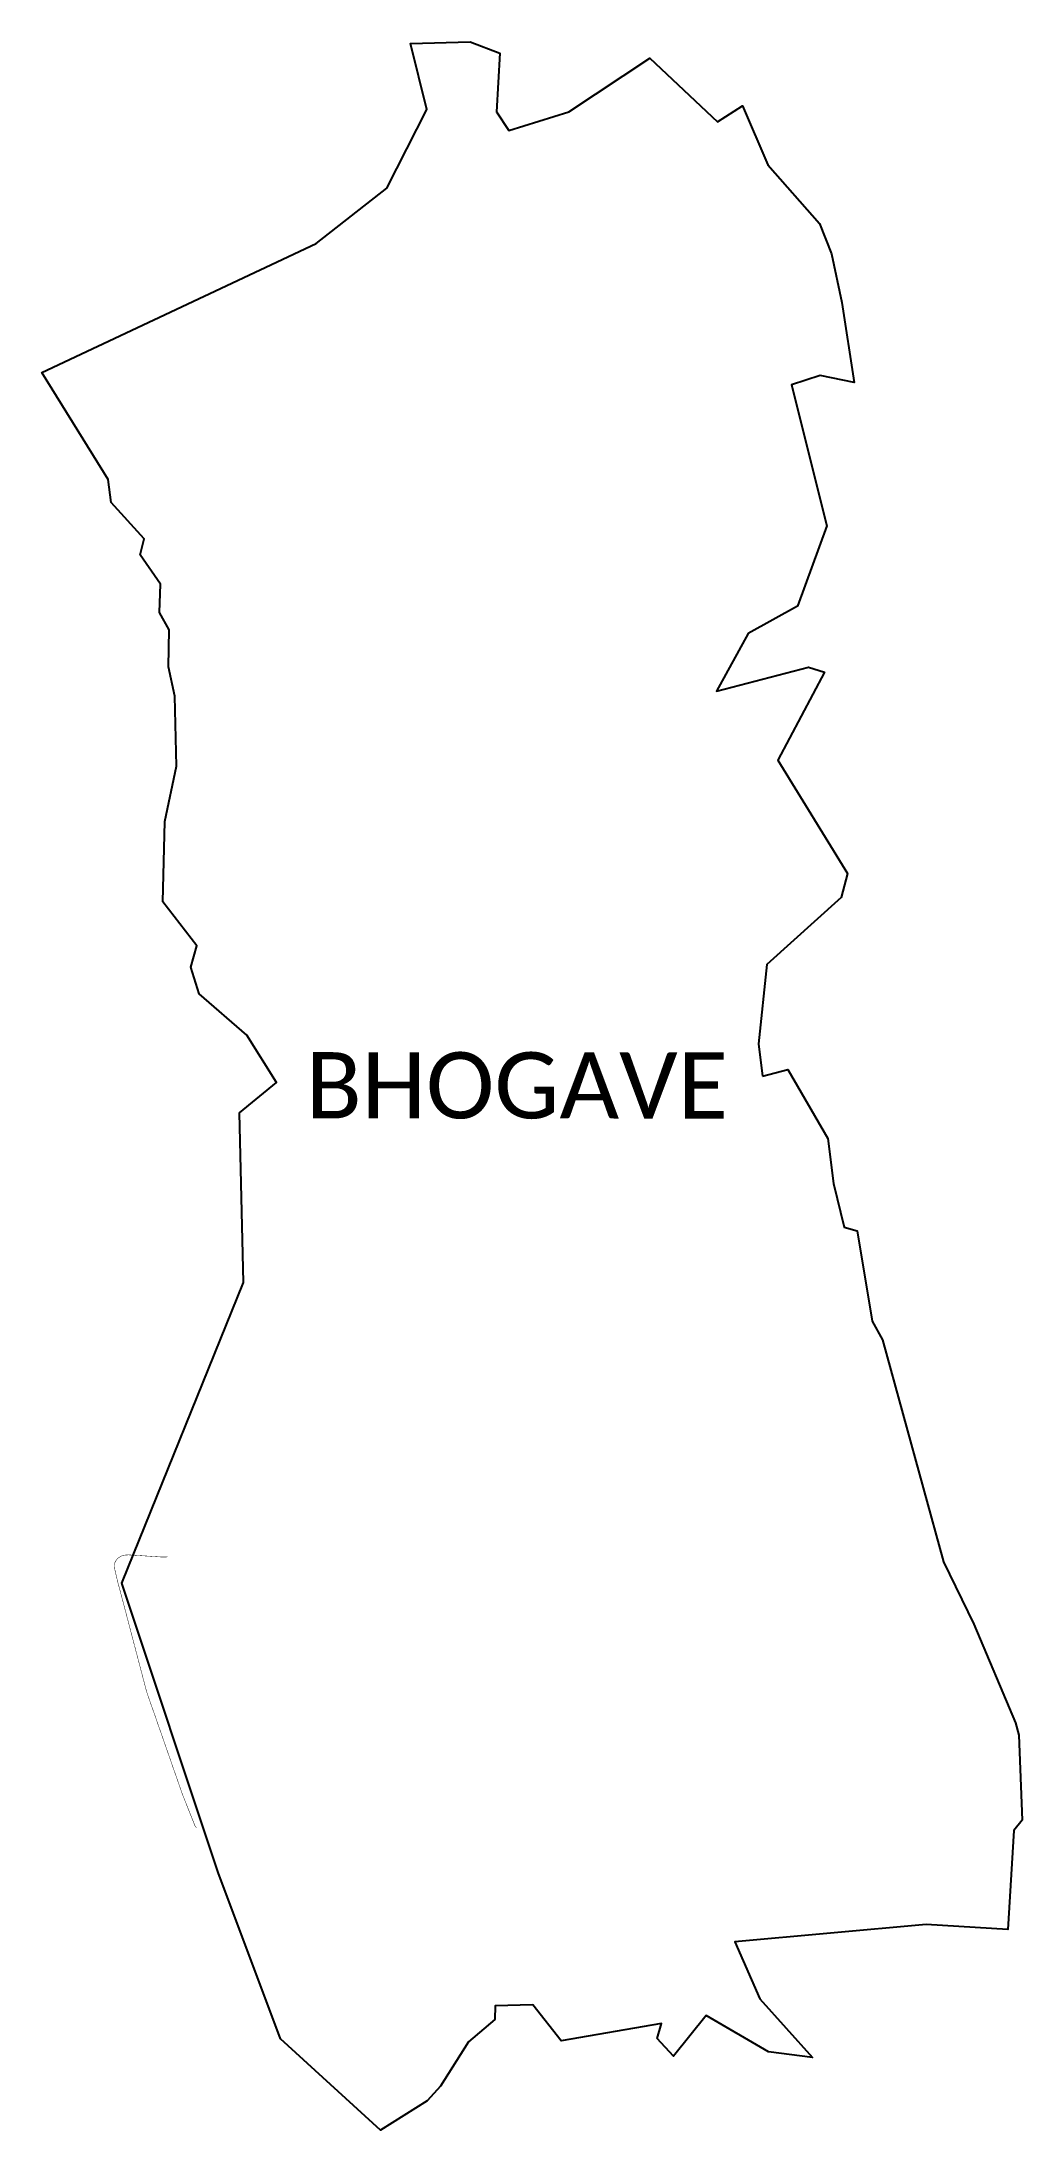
# Model space of a CAD drawing. Header units: metres. Extents: x 339559 to 341688, y 1763441 to 1767972.
import ezdxf

# ---------------------------------------------------------------- set-up
doc = ezdxf.new("R2010")
doc.units = ezdxf.units.M
for name, color, linetype in [('SEAWALL', 170, 'Continuous'), ('village', 3, 'Continuous'), ('VILLAGE NAME', 250, 'Continuous')]:
    doc.layers.add(name, color=color, linetype=linetype)
doc.styles.get("Standard").update_dxf_attribs({"font": 'calibri.ttf'})

msp = doc.modelspace()

# ---------------------------------------------------------------- linework, layer by layer
at = {"layer": 'SEAWALL', "color": 30, "const_width": 1, "flags": 128}
msp.add_lwpolyline([(339832.3, 1764685), (339820.9, 1764684.7), (339799.4, 1764686.1), (339777.9, 1764687.5), (339748.1, 1764689.4), (339740, 1764689), (339735.5, 1764688.1), (339731.4, 1764686.6), (339725.6, 1764682.9), (339722.2, 1764679.7), (339719.7, 1764676), (339718.2, 1764673), (339717.6, 1764669.8), (339717, 1764666.6), (339717.9, 1764657.9), (339724, 1764631.7), (339735.3, 1764589.4), (339765.9, 1764472.8), (339787.3, 1764391.3), (339803.4, 1764345.6), (339864.9, 1764169.4), (339892.6, 1764100.1), (339895.1, 1764097.6)], dxfattribs=at)
at = {"layer": 'village', "color": 3, "true_color": 0x00ff00}
msp.add_polyline3d([(341124, 1765728, 0), (341178.7, 1765742, 0), (341265.9, 1765592.8, 0), (341278.1, 1765495, 0), (341301.1, 1765400, 0), (341329.7, 1765392.3, 0), (341362.1, 1765196.1, 0), (341384.5, 1765155.8, 0), (341516.7, 1764674.6, 0), (341582.7, 1764538.8, 0), (341673.2, 1764324.9, 0), (341680.2, 1764298.4, 0), (341687.7, 1764113.7, 0), (341669.6, 1764091.5, 0), (341656.5, 1763877.1, 0), (341479.4, 1763887.9, 0), (341064, 1763850, 0), (341118.1, 1763726.3, 0), (341232.7, 1763599.1, 0), (341137, 1763611.3, 0), (341001.9, 1763690.1, 0), (340930.6, 1763601.9, 0), (340895, 1763640.3, 0), (340904.8, 1763672.6, 0), (340687.1, 1763635.1, 0), (340625.2, 1763713, 0), (340543.6, 1763711.1, 0), (340543.1, 1763681.8, 0), (340485.5, 1763632.8, 0), (340424.7, 1763536.8, 0), (340395.9, 1763505, 0), (340294.9, 1763441.3, 0), (340077.8, 1763639.6, 0), (339942, 1764000.5, 0), (339733.2, 1764628.4, 0), (339997.5, 1765280.5, 0), (339988.8, 1765648.1, 0), (340068.6, 1765713.8, 0), (340004.7, 1765817.1, 0), (339900.7, 1765906.4, 0), (339882.6, 1765964.6, 0), (339896.1, 1766010.5, 0), (339822.2, 1766106, 0), (339826.4, 1766280.7, 0), (339851.9, 1766400.6, 0), (339848.4, 1766552.5, 0), (339834.3, 1766615.6, 0), (339836.1, 1766696.4, 0), (339814.8, 1766733.7, 0), (339816.9, 1766795.3, 0), (339772.8, 1766859.1, 0), (339781.5, 1766893.4, 0), (339709.7, 1766972.4, 0), (339703.7, 1767022.4, 0), (339559.3, 1767254.7, 0), (340154.8, 1767533.9, 0), (340308.1, 1767653.9, 0), (340395.1, 1767824.6, 0), (340359.7, 1767967.9, 0), (340489.6, 1767971.8, 0), (340553.4, 1767947.3, 0), (340546.7, 1767820, 0), (340573.5, 1767779, 0), (340703.5, 1767820, 0), (340879.1, 1767936.1, 0), (341025.9, 1767798.4, 0), (341080.7, 1767832.8, 0), (341135.5, 1767704.8, 0), (341247.9, 1767577.4, 0), (341273.7, 1767511.8, 0), (341295.8, 1767406.5, 0), (341322.6, 1767232.5, 0), (341248.8, 1767247.8, 0), (341187, 1767227.8, 0), (341263.4, 1766921.7, 0), (341200, 1766747.3, 0), (341092.4, 1766688, 0), (341024.2, 1766562.8, 0), (341223.4, 1766614.8, 0), (341258.8, 1766604, 0), (341157.5, 1766413.7, 0), (341308.7, 1766167.6, 0), (341294.8, 1766115.8, 0), (341133.6, 1765970.2, 0), (341115.1, 1765797.7, 0)], close=True, dxfattribs=at)

# ---------------------------------------------------------------- texts
at = {"layer": 'VILLAGE NAME', "insert": (340132.1, 1765780), "char_height": 143.7, "attachment_point": 1, "rotation": 359.9793}
msp.add_mtext_dynamic_manual_height_columns('{\\fCalibri|b0|i0|c0|p34;BHOGAVE}', width=1418, gutter_width=718.5, heights=[0], dxfattribs=at)

doc.saveas('drawing.dxf')
